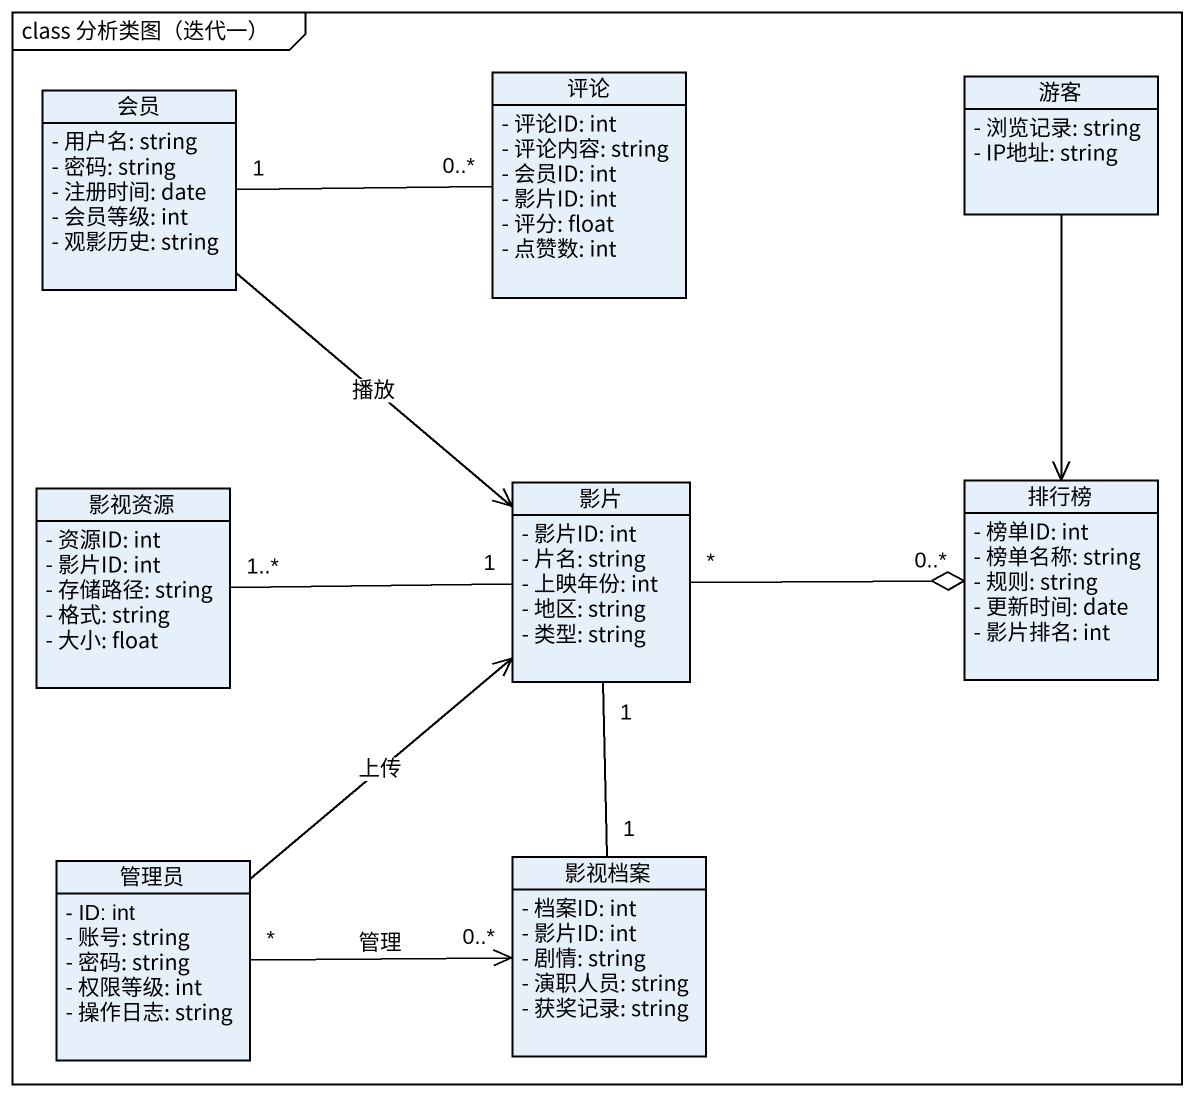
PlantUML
@startuml
mainframe class 分析类图（迭代一）
hide circle
hide empty members
skinparam classAttributeIconSize 0
class 会员 {
  - 用户名: string
  - 密码: string
  - 注册时间: date
  - 会员等级: int
  - 观影历史: string
}
class 评论 {
  - 评论ID: int
  - 评论内容: string
  - 会员ID: int
  - 影片ID: int
  - 评分: float
  - 点赞数: int
}
class 游客 {
  - 浏览记录: string
  - IP地址: string
}
class 影视资源 {
  - 资源ID: int
  - 影片ID: int
  - 存储路径: string
  - 格式: string
  - 大小: float
}
class 影片 {
  - 影片ID: int
  - 片名: string
  - 上映年份: int
  - 地区: string
  - 类型: string
}
class 排行榜 {
  - 榜单ID: int
  - 榜单名称: string
  - 规则: string
  - 更新时间: date
  - 影片排名: int
}
class 管理员 {
  - ID: int
  - 账号: string
  - 密码: string
  - 权限等级: int
  - 操作日志: string
}
class 影视档案 {
  - 档案ID: int
  - 影片ID: int
  - 剧情: string
  - 演职人员: string
  - 获奖记录: string
}
会员 "1" -right- "0..*" 评论
会员 --> 影片 : 播放
游客 --> 排行榜
影视资源 "1..*" -right- "1" 影片
影片 "*" -right-o "0..*" 排行榜
管理员 -up-> 影片 : 上传
管理员 "*" -right-> "0..*" 影视档案 : 管理
影视档案 "1" -up- "1" 影片
@enduml
